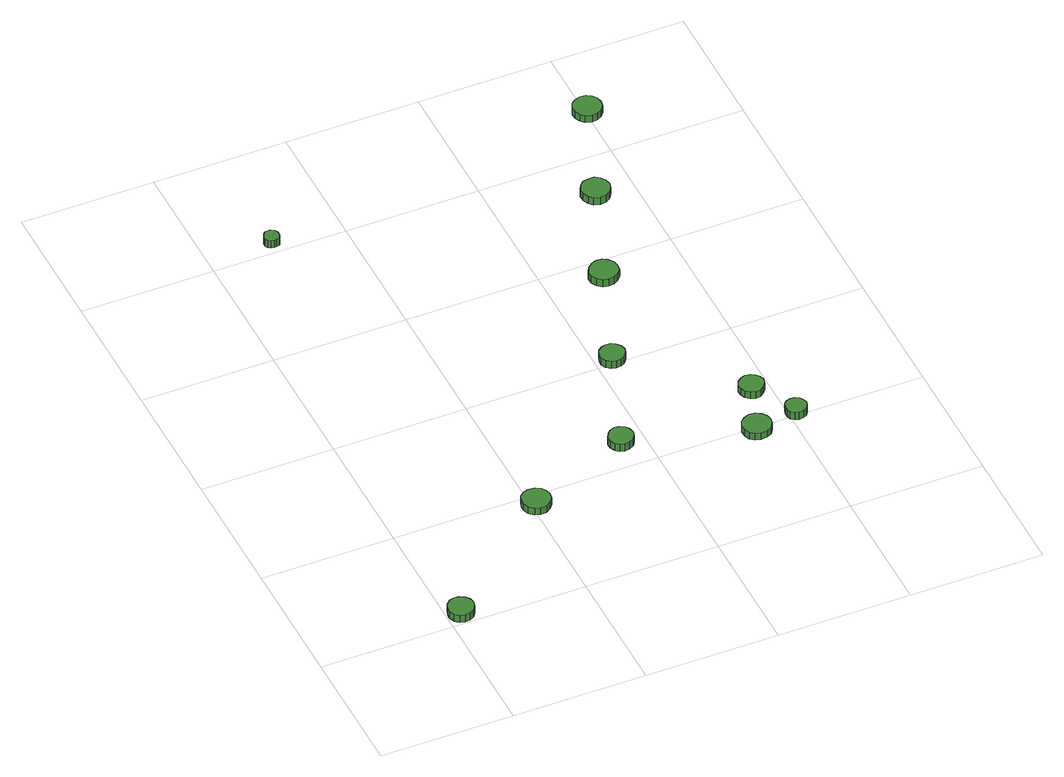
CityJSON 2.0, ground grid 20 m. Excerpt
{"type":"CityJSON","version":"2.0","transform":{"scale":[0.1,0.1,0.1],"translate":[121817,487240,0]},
"CityObjects":{
"tree1":{"type":"SolitaryVegetationObject","attributes":{"function":"something"},"geometry":[{"type":"MultiSurface","lod":"1","boundaries":[[[0,1,2,3,4,5,6,7,8,9,10,11,12,13,14]],[[15,16,17,18,19,20,21,22,23,24,25,26,27,28,29]],[[0,29,28,1]],[[1,28,27,2]],[[2,27,26,3]],[[3,26,25,4]],[[4,25,24,5]],[[5,24,23,6]],[[6,23,22,7]],[[7,22,21,8]],[[8,21,20,9]],[[9,20,19,10]],[[10,19,18,11]],[[11,18,17,12]],[[12,17,16,13]],[[13,16,15,14]],[[14,15,29,0]]]}]},
"tree2":{"type":"SolitaryVegetationObject","attributes":{"function":"something"},"geometry":[{"type":"MultiSurface","lod":"1","boundaries":[[[30,31,32,33,34,35,36,37,38,39,40,41,42,43,44]],[[45,46,47,48,49,50,51,52,53,54,55,56,57,58,59]],[[30,59,58,31]],[[31,58,57,32]],[[32,57,56,33]],[[33,56,55,34]],[[34,55,54,35]],[[35,54,53,36]],[[36,53,52,37]],[[37,52,51,38]],[[38,51,50,39]],[[39,50,49,40]],[[40,49,48,41]],[[41,48,47,42]],[[42,47,46,43]],[[43,46,45,44]],[[44,45,59,30]]]}]},
"tree3":{"type":"SolitaryVegetationObject","attributes":{"function":"something"},"geometry":[{"type":"MultiSurface","lod":"1","boundaries":[[[60,61,62,63,64,65,66,67,68,69,70,71,72,73,74]],[[75,76,77,78,79,80,81,82,83,84,85,86,87,88,89]],[[60,89,88,61]],[[61,88,87,62]],[[62,87,86,63]],[[63,86,85,64]],[[64,85,84,65]],[[65,84,83,66]],[[66,83,82,67]],[[67,82,81,68]],[[68,81,80,69]],[[69,80,79,70]],[[70,79,78,71]],[[71,78,77,72]],[[72,77,76,73]],[[73,76,75,74]],[[74,75,89,60]]]}]},
"tree4":{"type":"SolitaryVegetationObject","attributes":{"function":"something"},"geometry":[{"type":"MultiSurface","lod":"1","boundaries":[[[90,91,92,93,94,95,96,97,98,99,100,101,102,103,104]],[[105,106,107,108,109,110,111,112,113,114,115,116,117,118,119]],[[90,119,118,91]],[[91,118,117,92]],[[92,117,116,93]],[[93,116,115,94]],[[94,115,114,95]],[[95,114,113,96]],[[96,113,112,97]],[[97,112,111,98]],[[98,111,110,99]],[[99,110,109,100]],[[100,109,108,101]],[[101,108,107,102]],[[102,107,106,103]],[[103,106,105,104]],[[104,105,119,90]]]}]},
"tree5":{"type":"SolitaryVegetationObject","attributes":{"function":"something"},"geometry":[{"type":"MultiSurface","lod":"1","boundaries":[[[120,121,122,123,124,125,126,127,128,129,130,131,132,133,134]],[[135,136,137,138,139,140,141,142,143,144,145,146,147,148,149]],[[120,149,148,121]],[[121,148,147,122]],[[122,147,146,123]],[[123,146,145,124]],[[124,145,144,125]],[[125,144,143,126]],[[126,143,142,127]],[[127,142,141,128]],[[128,141,140,129]],[[129,140,139,130]],[[130,139,138,131]],[[131,138,137,132]],[[132,137,136,133]],[[133,136,135,134]],[[134,135,149,120]]]}]},
"tree6":{"type":"SolitaryVegetationObject","attributes":{"function":"something"},"geometry":[{"type":"MultiSurface","lod":"1","boundaries":[[[150,151,152,153,154,155,156,157,158,159,160,161,162,163,164]],[[165,166,167,168,169,170,171,172,173,174,175,176,177,178,179]],[[150,179,178,151]],[[151,178,177,152]],[[152,177,176,153]],[[153,176,175,154]],[[154,175,174,155]],[[155,174,173,156]],[[156,173,172,157]],[[157,172,171,158]],[[158,171,170,159]],[[159,170,169,160]],[[160,169,168,161]],[[161,168,167,162]],[[162,167,166,163]],[[163,166,165,164]],[[164,165,179,150]]]}]},
"tree7":{"type":"SolitaryVegetationObject","attributes":{"function":"something"},"geometry":[{"type":"MultiSurface","lod":"1","boundaries":[[[180,181,182,183,184,185,186,187,188,189,190,191,192,193,194]],[[195,196,197,198,199,200,201,202,203,204,205,206,207,208,209]],[[180,209,208,181]],[[181,208,207,182]],[[182,207,206,183]],[[183,206,205,184]],[[184,205,204,185]],[[185,204,203,186]],[[186,203,202,187]],[[187,202,201,188]],[[188,201,200,189]],[[189,200,199,190]],[[190,199,198,191]],[[191,198,197,192]],[[192,197,196,193]],[[193,196,195,194]],[[194,195,209,180]]]}]},
"tree8":{"type":"SolitaryVegetationObject","attributes":{"function":"something"},"geometry":[{"type":"MultiSurface","lod":"1","boundaries":[[[210,211,212,213,214,215,216,217,218,219,220,221,222,223,224]],[[225,226,227,228,229,230,231,232,233,234,235,236,237,238,239]],[[210,239,238,211]],[[211,238,237,212]],[[212,237,236,213]],[[213,236,235,214]],[[214,235,234,215]],[[215,234,233,216]],[[216,233,232,217]],[[217,232,231,218]],[[218,231,230,219]],[[219,230,229,220]],[[220,229,228,221]],[[221,228,227,222]],[[222,227,226,223]],[[223,226,225,224]],[[224,225,239,210]]]}]},
"tree9":{"type":"SolitaryVegetationObject","attributes":{"function":"something"},"geometry":[{"type":"MultiSurface","lod":"1","boundaries":[[[240,241,242,243,244,245,246,247,248,249,250,251,252,253,254]],[[255,256,257,258,259,260,261,262,263,264,265,266,267,268,269]],[[240,269,268,241]],[[241,268,267,242]],[[242,267,266,243]],[[243,266,265,244]],[[244,265,264,245]],[[245,264,263,246]],[[246,263,262,247]],[[247,262,261,248]],[[248,261,260,249]],[[249,260,259,250]],[[250,259,258,251]],[[251,258,257,252]],[[252,257,256,253]],[[253,256,255,254]],[[254,255,269,240]]]}]},
"tree10":{"type":"SolitaryVegetationObject","attributes":{"function":"something"},"geometry":[{"type":"MultiSurface","lod":"1","boundaries":[[[270,271,272,273,274,275,276,277,278,279,280,281,282,283,284]],[[285,286,287,288,289,290,291,292,293,294,295,296,297,298,299]],[[270,299,298,271]],[[271,298,297,272]],[[272,297,296,273]],[[273,296,295,274]],[[274,295,294,275]],[[275,294,293,276]],[[276,293,292,277]],[[277,292,291,278]],[[278,291,290,279]],[[279,290,289,280]],[[280,289,288,281]],[[281,288,287,282]],[[282,287,286,283]],[[283,286,285,284]],[[284,285,299,270]]]}]},
"tree11":{"type":"SolitaryVegetationObject","attributes":{"function":"something"},"geometry":[{"type":"MultiSurface","lod":"1","boundaries":[[[300,301,302,303,304,305,306,307,308,309,310,311,312,313,314]],[[315,316,317,318,319,320,321,322,323,324,325,326,327,328,329]],[[300,329,328,301]],[[301,328,327,302]],[[302,327,326,303]],[[303,326,325,304]],[[304,325,324,305]],[[305,324,323,306]],[[306,323,322,307]],[[307,322,321,308]],[[308,321,320,309]],[[309,320,319,310]],[[310,319,318,311]],[[311,318,317,312]],[[312,317,316,313]],[[313,316,315,314]],[[314,315,329,300]]]}]}
},
"vertices":[
[41,22,14],[39,30,14],[34,36,14],[27,40,14],[19,41,14],[12,39,14],[6,33,14],[3,26,14],[3,18,14],[6,10,14],[12,5,14],[19,3,14],[27,3,14],[34,7,14],[39,14,14],[39,14,1],[34,7,1],[27,3,1],[19,3,1],[12,5,1],[6,10,1],[3,18,1],[3,26,1],[6,33,1],[12,39,1],[19,41,1],[27,40,1],[34,36,1],[39,30,1],[41,22,1],
[226,175,19],[224,184,19],[219,191,19],[211,195,19],[202,196,19],[194,194,19],[187,188,19],[184,180,19],[184,171,19],[187,163,19],[194,157,19],[202,154,19],[211,155,19],[219,160,19],[224,167,19],[224,167,7],[219,160,7],[211,155,7],[202,154,7],[194,157,7],[187,163,7],[184,171,7],[184,180,7],[187,188,7],[194,194,7],[202,196,7],[211,195,7],[219,191,7],[224,184,7],[226,175,7],
[106,816,19],[105,820,19],[103,824,19],[98,827,19],[94,827,19],[89,826,19],[86,822,19],[84,818,19],[84,813,19],[86,809,19],[89,806,19],[94,805,19],[98,805,19],[103,807,19],[105,811,19],[105,811,6],[103,807,6],[98,805,6],[94,805,6],[89,806,6],[86,809,6],[84,813,6],[84,818,6],[86,822,6],[89,826,6],[94,827,6],[98,827,6],[103,824,6],[105,820,6],[106,816,6],
[382,243,20],[380,251,20],[376,257,20],[369,261,20],[362,262,20],[354,259,20],[349,254,20],[345,247,20],[345,239,20],[349,232,20],[354,227,20],[362,225,20],[369,226,20],[376,230,20],[380,236,20],[380,236,7],[376,230,7],[369,226,7],[362,225,7],[354,227,7],[349,232,7],[345,239,7],[345,247,7],[349,254,7],[354,259,7],[362,262,7],[369,261,7],[376,257,7],[380,251,7],[382,243,7],
[442,404,19],[440,412,19],[435,418,19],[429,422,19],[421,422,19],[414,420,19],[408,415,19],[405,408,19],[405,400,19],[408,393,19],[414,388,19],[421,386,19],[429,387,19],[435,390,19],[440,397,19],[440,397,6],[435,390,6],[429,387,6],[421,386,6],[414,388,6],[408,393,6],[405,400,6],[405,408,6],[408,415,6],[414,420,6],[421,422,6],[429,422,6],[435,418,6],[440,412,6],[442,404,6],
[566,190,19],[564,198,19],[559,205,19],[551,210,19],[542,211,19],[534,208,19],[527,202,19],[524,194,19],[524,185,19],[527,177,19],[534,171,19],[542,169,19],[551,170,19],[559,174,19],[564,181,19],[564,181,7],[559,174,7],[551,170,7],[542,169,7],[534,171,7],[527,177,7],[524,185,7],[524,194,7],[527,202,7],[534,208,7],[542,211,7],[551,210,7],[559,205,7],[564,198,7],[566,190,7],
[503,563,20],[502,571,20],[496,579,20],[489,583,20],[480,584,20],[472,581,20],[465,575,20],[461,567,20],[461,558,20],[465,550,20],[472,544,20],[480,542,20],[489,543,20],[496,547,20],[502,554,20],[502,554,7],[496,547,7],[489,543,7],[480,542,7],[472,544,7],[465,550,7],[461,558,7],[461,567,7],[465,575,7],[472,581,7],[480,584,7],[489,583,7],[496,579,7],[502,571,7],[503,563,7],
[591,269,18],[589,276,18],[584,282,18],[578,286,18],[570,287,18],[563,284,18],[557,279,18],[554,272,18],[554,265,18],[557,258,18],[563,253,18],[570,250,18],[578,251,18],[584,255,18],[589,261,18],[589,261,6],[584,255,6],[578,251,6],[570,250,6],[563,253,6],[557,258,6],[554,265,6],[554,272,6],[557,279,6],[563,284,6],[570,287,6],[578,286,6],[584,282,6],[589,276,6],[591,269,6],
[625,201,19],[623,208,19],[620,213,19],[614,216,19],[607,217,19],[601,215,19],[596,211,19],[594,205,19],[594,198,19],[596,192,19],[601,188,19],[607,186,19],[614,187,19],[620,190,19],[623,195,19],[623,195,6],[620,190,6],[614,187,6],[607,186,6],[601,188,6],[596,192,6],[594,198,6],[594,205,6],[596,211,6],[601,215,6],[607,217,6],[614,216,6],[620,213,6],[623,208,6],[625,201,6],
[562,719,21],[560,728,21],[555,735,21],[548,740,21],[539,740,21],[530,738,21],[524,732,21],[520,724,21],[520,715,21],[524,707,21],[530,701,21],[539,698,21],[548,699,21],[555,704,21],[560,711,21],[560,711,8],[555,704,8],[548,699,8],[539,698,8],[530,701,8],[524,707,8],[520,715,8],[520,724,8],[524,732,8],[530,738,8],[539,740,8],[548,740,8],[555,735,8],[560,728,8],[562,719,8],
[621,878,20],[619,887,20],[614,894,20],[607,898,20],[598,899,20],[589,896,20],[583,891,20],[579,882,20],[579,874,20],[583,866,20],[589,860,20],[598,857,20],[607,858,20],[614,862,20],[619,869,20],[619,869,8],[614,862,8],[607,858,8],[598,857,8],[589,860,8],[583,866,8],[579,874,8],[579,882,8],[583,891,8],[589,896,8],[598,899,8],[607,898,8],[614,894,8],[619,887,8],[621,878,8]
]}
